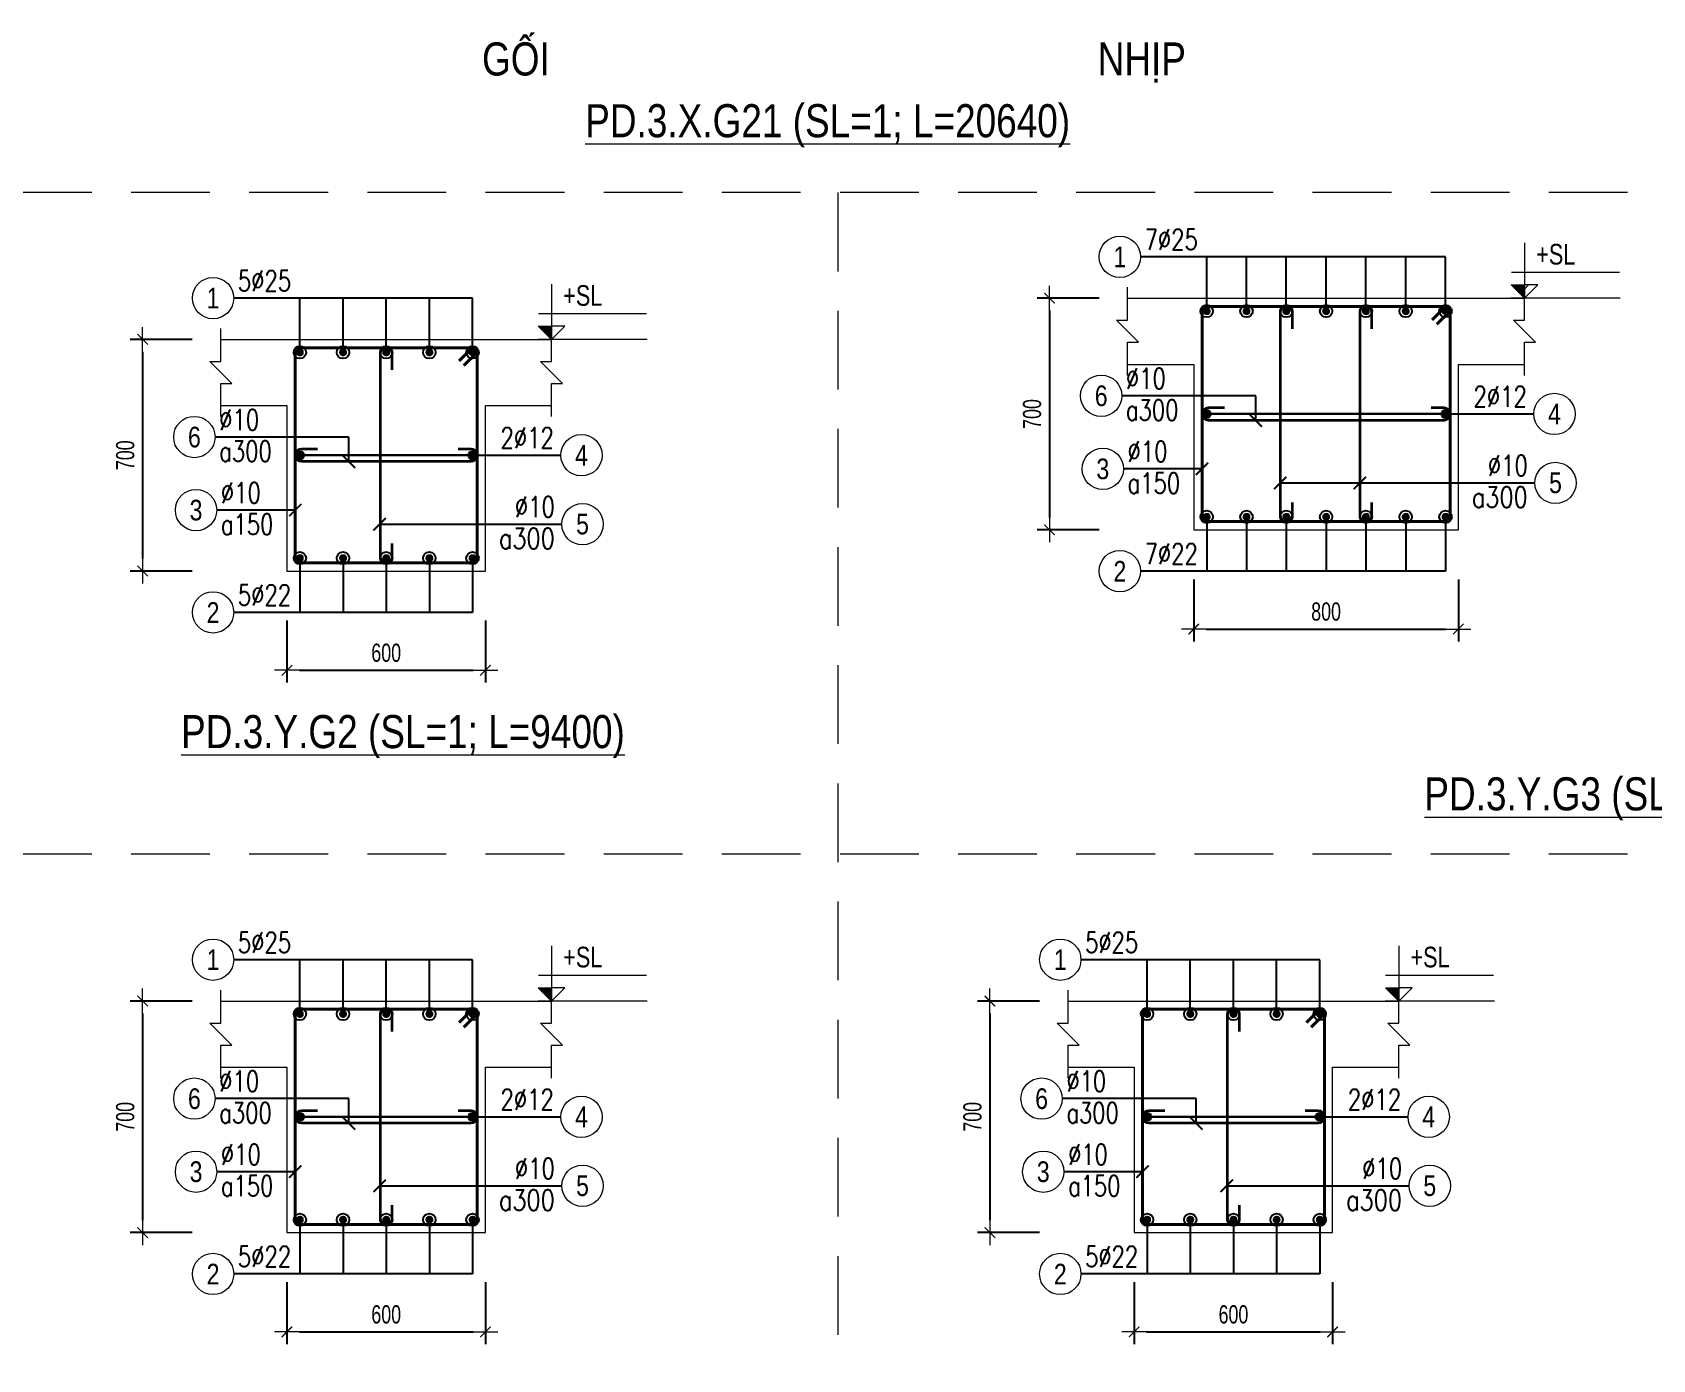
# Model space of a CAD drawing. Header units: millimetres. Extents: x 0 to 264070, y -218202 to 27271.
# Drawn here: x 230364 to 235262, y -198677 to -194665 of the extents above; entities that cross this region are included whole.
import ezdxf
from ezdxf.enums import TextEntityAlignment as Align

# ---------------------------------------------------------------- set-up
doc = ezdxf.new("R2010")
doc.units = ezdxf.units.MM
doc.header["$PDMODE"] = 3
doc.linetypes.add('HIDDEN2', pattern=[4.762499999999999, 3.175, -1.5875])
doc.layers.get('0').update_dxf_attribs({"lineweight": 20})
doc.layers.get('Defpoints').update_dxf_attribs({"color": 151, "lineweight": 9})
for name, color, linetype, lineweight in [('NDC_S_ANNO', 7, 'Continuous', 20), ('NDC_S_CONTINUOUS', 3, 'Continuous', 20), ('NDC_S_DIM', 1, 'Continuous', 15), ('NDC_S_HIDDEN', 8, 'HIDDEN2', 13), ('NDC_S_REBAR', 4, 'Continuous', 35), ('NDC_S_STIRRUP', 4, 'Continuous', 40), ('NDC_S_TEXT SYMBOL', 7, 'Continuous', 20), ('NDC_S_THIN LINE', 8, 'Continuous', 9), ('NDC_S_VN TEXT', 7, 'Continuous', 20)]:
    doc.layers.add(name, color=color, linetype=linetype, lineweight=lineweight)
doc.styles.add('ARIAL', font='arial.ttf', dxfattribs={"width": 0.8})
doc.styles.add('NDC_ANNO', font='', dxfattribs={"width": 0.8})
doc.styles.add('NDC_DIM', font='', dxfattribs={"width": 0.75})
doc.styles.add('NDC_EN TXT', font='romans.shx', dxfattribs={"width": 0.8})
doc.styles.get('NDC_ANNO').set_extended_font_data('Dotum')
doc.styles.get('NDC_DIM').set_extended_font_data('Dotum')
doc.dimstyles.new('NDC_dim_25', dxfattribs={"dimscale": 25, "dimtxt": 2.2, "dimasz": 1.5, "dimexe": 1.5, "dimexo": 2.5, "dimgap": 1, "dimtad": 1, "dimdec": 0, "dimzin": 0, "dimdsep": 46, "dimtxsty": 'NDC_DIM', "dimblk": 'DIMMARK', "dimcen": 0.09, "dimdle": 1.2, "dimclrd": 1, "dimclre": 1, "dimclrt": 3, "dimadec": 0, "dimazin": 0, "dimtfac": 1, "dimtdec": 0, "dimtix": 1, "dimtofl": 0, "dimtmove": 0, "dimatfit": 3, "dimfxl": 6, "dimfxlon": 1, "dimtolj": 1, "dimtzin": 0, "dimarcsym": 0})

# ---------------------------------------------------------------- blocks, each defined once
blk = doc.blocks.new('kata_block_TD')
at = {"color": 6, "linetype": 'ByBlock', "lineweight": -2, "style": 'ARIAL', "width": 0.8}
blk.add_attdef('SECTDET2', text='', height=5, dxfattribs=at).set_placement((0, 7.970649532882817), align=Align.CENTER)
at = {"color": 0, "linetype": 'ByBlock', "lineweight": -2, "style": 'ARIAL', "width": 0.8}
blk.add_attdef('SECTDET1', text='', height=5, dxfattribs=at).set_placement((0, 1.470649532882817), align=Align.CENTER)
at = {"color": 3, "lineweight": 25, "style": 'ARIAL', "width": 0.8}
blk.add_attdef('SSCALE', text='', height=2.5, dxfattribs=at).set_placement((0, -3.998868953555331), align=Align.CENTER)
blk = doc.blocks.new('kata_block_CT')
at = {"layer": 'NDC_S_ANNO'}
blk.add_hatch(color=3, dxfattribs=at).paths.add_polyline_path([(0, 1.596954857557648), (-1.612010908633238, 1.596954857557648), (0, 0)])
at = {"layer": 'NDC_S_ANNO', "ltscale": 50}
h = blk.add_hatch(dxfattribs=at)
h.set_pattern_fill('ANSI31', color=256, scale=1.406250541793835, style=0)
h.set_pattern_definition([(45.00000000000001, (0, 5.456968210637569e-12), (-3.157122508925224, 3.157122508925225), [])])
h.paths.add_polyline_path([(0, 1.596954857557648), (0, 0), (1.612010908924276, 1.596954857557648)])
for p, q in [((-1.592704896858777, 3.140833880479477), (11.46947077315417, 3.140833880479477)), ((11.56125648126181, 5.456968210637569e-12), (-1.63869572513795, 5.456968210637569e-12))]:
    blk.add_line(p, q, dxfattribs=at)
for points in [[(0, 6.69495074864426), (0, 0)], [(0, 0), (-1.612010908924276, 1.596954857557648), (0, 1.596954857557648)], [(0, 0), (1.612010908924276, 1.596954857557648), (0, 1.596954857557648)]]:
    blk.add_lwpolyline(points, dxfattribs=at)
at = {"layer": 'NDC_S_ANNO', "color": 8, "ltscale": 50}
blk.add_lwpolyline([(0, 0), (-1.612010908633238, 1.596954857557648), (0, 1.596954857557648)], dxfattribs=at)
at = {"layer": 'NDC_S_TEXT SYMBOL', "color": 3, "style": 'NDC_ANNO', "width": 0.8}
blk.add_attdef('CT', (1.409564409346785, 4.068271311703938), '', height=2.5, dxfattribs=at)
blk = doc.blocks.new('DIMMARK')
at = {"layer": 'NDC_S_DIM', "color": 1}
blk.add_line((-1.5, 0), (1, 0), dxfattribs=at)
at = {"layer": 'NDC_S_DIM', "color": 2, "const_width": 0.1}
blk.add_lwpolyline([(-0.4242640687119285, -0.4242640687119285), (0.4242640687119285, 0.4242640687119285)], dxfattribs=at)
blk = doc.blocks.new('*D631')
at = {"layer": 'Defpoints', "color": 0, "transparency": 16777216}
for p in [(231133.5262036649, -196293.046716481), (231733.5262036649, -196293.046716481), (231733.5262036649, -196593.046716481)]:
    blk.add_point(p, dxfattribs=at)
at = {"layer": 'NDC_S_DIM', "color": 1, "lineweight": -2, "transparency": 16777216}
for p, q in [((231133.5262036649, -196443.046716481), (231133.5262036649, -196630.546716481)), ((231733.5262036649, -196443.046716481), (231733.5262036649, -196630.546716481)), ((231171.0262036649, -196593.046716481), (231696.0262036649, -196593.046716481))]:
    blk.add_line(p, q, dxfattribs=at)
at = {"layer": 'NDC_S_DIM', "color": 1, "lineweight": -2, "transparency": 16777216, "xscale": 37.5, "yscale": 37.5, "zscale": 37.5, "rotation": 180}
blk.add_blockref('DIMMARK', (231133.5262036649, -196593.046716481), dxfattribs=at)
at = {"layer": 'NDC_S_DIM', "color": 1, "lineweight": -2, "transparency": 16777216, "xscale": 37.5, "yscale": 37.5, "zscale": 37.5}
blk.add_blockref('DIMMARK', (231733.5262036649, -196593.046716481), dxfattribs=at)
at = {"layer": 'NDC_S_DIM', "color": 3, "transparency": 16777216, "insert": (231433.5262036649, -196540.546716481), "char_height": 55.00000000000001, "attachment_point": 5, "style": 'NDC_DIM'}
blk.add_mtext('\\A1;600', dxfattribs=at)
blk = doc.blocks.new('*D632')
at = {"layer": 'Defpoints', "color": 0, "transparency": 16777216}
for p in [(231203.1993282092, -195593.046716481), (230697.1993282092, -196293.046716481), (231203.1993282092, -196293.046716481)]:
    blk.add_point(p, dxfattribs=at)
at = {"layer": 'NDC_S_DIM', "color": 1, "lineweight": -2, "transparency": 16777216}
for p, q in [((230847.1993282092, -195593.046716481), (230659.6993282092, -195593.046716481)), ((230697.1993282092, -195630.546716481), (230697.1993282092, -196255.546716481)), ((230847.1993282092, -196293.046716481), (230659.6993282092, -196293.046716481))]:
    blk.add_line(p, q, dxfattribs=at)
at = {"layer": 'NDC_S_DIM', "color": 1, "lineweight": -2, "transparency": 16777216, "xscale": 37.5, "yscale": 37.5, "zscale": 37.5}
for p, rotation in [((230697.1993282092, -195593.046716481), 90), ((230697.1993282092, -196293.046716481), 270)]:
    blk.add_blockref('DIMMARK', p, dxfattribs=dict(at, rotation=rotation))
at = {"layer": 'NDC_S_DIM', "color": 3, "transparency": 16777216, "insert": (230644.6993282093, -195943.046716481), "char_height": 55.00000000000001, "attachment_point": 5, "rotation": 90, "style": 'NDC_DIM'}
blk.add_mtext('\\A1;700', dxfattribs=at)
blk = doc.blocks.new('kata_block_THEP')
at = {"layer": 'NDC_S_REBAR', "color": 0}
for p, q in [((-0.5, 0), (0.5, 0)), ((-0.3535533905960619, 0.353553390592424), (0.3535533905960619, -0.353553390592424)), ((0.3535533905960619, 0.353553390592424), (-0.3535533905960619, -0.353553390592424)), ((0, 0.5), (0, -0.5))]:
    blk.add_line(p, q, dxfattribs=at)
at = {"layer": 'NDC_S_REBAR', "color": 0, "const_width": 0.08333333333333334}
blk.add_lwpolyline([(-0.5, -1.818989403545856e-12, 1), (0.5000000000145519, -1.818989403545856e-12, 1), (-0.5, -1.818989403545856e-12, 1)], format="xyb", dxfattribs=at)
blk = doc.blocks.new('*U240')
blk.add_circle((-2.5, 0), 2.5)
at = {"layer": 'NDC_S_VN TEXT', "color": 3, "style": 'NDC_EN TXT', "width": 0.75}
blk.add_attdef('DK1', (0.5, 0.8455043070534884), '', height=2.5, dxfattribs=at)
at = {"layer": 'NDC_S_VN TEXT', "color": 7, "style": 'ARIAL', "width": 0.8}
blk.add_attdef('SH2', text='', height=2.5, dxfattribs=at).set_placement((-2.5, 0), align=Align.MIDDLE)
blk = doc.blocks.new('*U241')
blk.add_circle((-2.5, 0), 2.5)
at = {"layer": 'NDC_S_VN TEXT', "color": 3, "style": 'NDC_EN TXT', "width": 0.75}
for tag, p in [('DK1', (0.5, 0.8455043070534884)), ('KC1', (0.5, -2.972544307831413))]:
    blk.add_attdef(tag, p, '', height=2.5, dxfattribs=at)
at = {"layer": 'NDC_S_VN TEXT', "color": 7, "style": 'ARIAL', "width": 0.8}
blk.add_attdef('SH2', text='', height=2.5, dxfattribs=at).set_placement((-2.5, 0), align=Align.MIDDLE)
blk = doc.blocks.new('*U239')
blk.add_circle((2.5, 0), 2.5)
at = {"layer": 'NDC_S_VN TEXT', "color": 3, "style": 'NDC_EN TXT', "width": 0.75}
blk.add_attdef('DK2', text='', height=2.5, dxfattribs=at).set_placement((-0.85, 0.8455043070534884), align=Align.RIGHT)
at = {"layer": 'NDC_S_VN TEXT', "color": 7, "style": 'ARIAL', "width": 0.8}
blk.add_attdef('SH3', text='', height=2.5, dxfattribs=at).set_placement((2.5, 0), align=Align.MIDDLE)
blk = doc.blocks.new('*U321')
blk.add_circle((2.5, 0), 2.5)
at = {"layer": 'NDC_S_VN TEXT', "color": 3, "style": 'NDC_EN TXT'}
for tag, width, p in [('DK2', 0.75, (-0.85, 0.8455043070534884)), ('KC2', 0.8, (-0.85, -2.972544307831413))]:
    blk.add_attdef(tag, text='', height=2.5, dxfattribs=dict(at, width=width)).set_placement(p, align=Align.RIGHT)
at = {"layer": 'NDC_S_VN TEXT', "color": 7, "style": 'ARIAL', "width": 0.8}
blk.add_attdef('SH3', text='', height=2.5, dxfattribs=at).set_placement((2.5, 0), align=Align.MIDDLE)
blk = doc.blocks.new('*D633')
at = {"layer": 'Defpoints', "color": 0, "transparency": 16777216}
for p in [(233944.8456445518, -195468.3574197149), (233438.8456445518, -196168.3574197149), (233944.8456445518, -196168.3574197149)]:
    blk.add_point(p, dxfattribs=at)
at = {"layer": 'NDC_S_DIM', "color": 1, "lineweight": -2, "transparency": 16777216}
for p, q in [((233588.8456445518, -195468.3574197149), (233401.3456445518, -195468.3574197149)), ((233438.8456445518, -195505.8574197149), (233438.8456445518, -196130.8574197149)), ((233588.8456445518, -196168.3574197149), (233401.3456445518, -196168.3574197149))]:
    blk.add_line(p, q, dxfattribs=at)
at = {"layer": 'NDC_S_DIM', "color": 1, "lineweight": -2, "transparency": 16777216, "xscale": 37.5, "yscale": 37.5, "zscale": 37.5}
for p, rotation in [((233438.8456445518, -195468.3574197149), 90), ((233438.8456445518, -196168.3574197149), 270)]:
    blk.add_blockref('DIMMARK', p, dxfattribs=dict(at, rotation=rotation))
at = {"layer": 'NDC_S_DIM', "color": 3, "transparency": 16777216, "insert": (233386.3456445518, -195818.3574197148), "char_height": 55.00000000000001, "attachment_point": 5, "rotation": 90, "style": 'NDC_DIM'}
blk.add_mtext('\\A1;700', dxfattribs=at)
blk = doc.blocks.new('*D634')
at = {"layer": 'Defpoints', "color": 0, "transparency": 16777216}
for p in [(233875.1725200075, -196168.3574197149), (234675.1725200075, -196168.3574197149), (234675.1725200075, -196468.3574197149)]:
    blk.add_point(p, dxfattribs=at)
at = {"layer": 'NDC_S_DIM', "color": 1, "lineweight": -2, "transparency": 16777216}
for p, q in [((233875.1725200075, -196318.3574197149), (233875.1725200075, -196505.8574197149)), ((234675.1725200075, -196318.3574197149), (234675.1725200075, -196505.8574197149)), ((233912.6725200075, -196468.3574197149), (234637.6725200075, -196468.3574197149))]:
    blk.add_line(p, q, dxfattribs=at)
at = {"layer": 'NDC_S_DIM', "color": 1, "lineweight": -2, "transparency": 16777216, "xscale": 37.5, "yscale": 37.5, "zscale": 37.5, "rotation": 180}
blk.add_blockref('DIMMARK', (233875.1725200075, -196468.3574197149), dxfattribs=at)
at = {"layer": 'NDC_S_DIM', "color": 1, "lineweight": -2, "transparency": 16777216, "xscale": 37.5, "yscale": 37.5, "zscale": 37.5}
blk.add_blockref('DIMMARK', (234675.1725200075, -196468.3574197149), dxfattribs=at)
at = {"layer": 'NDC_S_DIM', "color": 3, "transparency": 16777216, "insert": (234275.1725200075, -196415.8574197149), "char_height": 55.00000000000001, "attachment_point": 5, "style": 'NDC_DIM'}
blk.add_mtext('\\A1;800', dxfattribs=at)
blk = doc.blocks.new('*D645')
at = {"layer": 'Defpoints', "color": 0, "transparency": 16777216}
for p in [(231203.1993282092, -197593.0467164788), (230697.1993282092, -198293.0467164788), (231203.1993282092, -198293.0467164788)]:
    blk.add_point(p, dxfattribs=at)
at = {"layer": 'NDC_S_DIM', "color": 1, "lineweight": -2, "transparency": 16777216}
for p, q in [((230847.1993282092, -197593.0467164788), (230659.6993282092, -197593.0467164788)), ((230697.1993282092, -197630.5467164788), (230697.1993282092, -198255.5467164788)), ((230847.1993282092, -198293.0467164788), (230659.6993282092, -198293.0467164788))]:
    blk.add_line(p, q, dxfattribs=at)
at = {"layer": 'NDC_S_DIM', "color": 1, "lineweight": -2, "transparency": 16777216, "xscale": 37.5, "yscale": 37.5, "zscale": 37.5}
for p, rotation in [((230697.1993282092, -197593.0467164788), 90), ((230697.1993282092, -198293.0467164788), 270)]:
    blk.add_blockref('DIMMARK', p, dxfattribs=dict(at, rotation=rotation))
at = {"layer": 'NDC_S_DIM', "color": 3, "transparency": 16777216, "insert": (230644.6993282093, -197943.0467164787), "char_height": 55.00000000000001, "attachment_point": 5, "rotation": 90, "style": 'NDC_DIM'}
blk.add_mtext('\\A1;700', dxfattribs=at)
blk = doc.blocks.new('*D646')
at = {"layer": 'Defpoints', "color": 0, "transparency": 16777216}
for p in [(231133.5262036649, -198293.0467164788), (231733.5262036649, -198293.0467164788), (231733.5262036649, -198593.0467164788)]:
    blk.add_point(p, dxfattribs=at)
at = {"layer": 'NDC_S_DIM', "color": 1, "lineweight": -2, "transparency": 16777216}
for p, q in [((231133.5262036649, -198443.0467164788), (231133.5262036649, -198630.5467164788)), ((231733.5262036649, -198443.0467164788), (231733.5262036649, -198630.5467164788)), ((231171.0262036649, -198593.0467164788), (231696.0262036649, -198593.0467164788))]:
    blk.add_line(p, q, dxfattribs=at)
at = {"layer": 'NDC_S_DIM', "color": 1, "lineweight": -2, "transparency": 16777216, "xscale": 37.5, "yscale": 37.5, "zscale": 37.5, "rotation": 180}
blk.add_blockref('DIMMARK', (231133.5262036649, -198593.0467164788), dxfattribs=at)
at = {"layer": 'NDC_S_DIM', "color": 1, "lineweight": -2, "transparency": 16777216, "xscale": 37.5, "yscale": 37.5, "zscale": 37.5}
blk.add_blockref('DIMMARK', (231733.5262036649, -198593.0467164788), dxfattribs=at)
at = {"layer": 'NDC_S_DIM', "color": 3, "transparency": 16777216, "insert": (231433.5262036649, -198540.5467164788), "char_height": 55.00000000000001, "attachment_point": 5, "style": 'NDC_DIM'}
blk.add_mtext('\\A1;600', dxfattribs=at)
blk = doc.blocks.new('*D647')
at = {"layer": 'Defpoints', "color": 0, "transparency": 16777216}
for p in [(233695.0371410334, -198293.0467164788), (234295.0371410334, -198293.0467164788), (234295.0371410334, -198593.0467164788)]:
    blk.add_point(p, dxfattribs=at)
at = {"layer": 'NDC_S_DIM', "color": 1, "lineweight": -2, "transparency": 16777216}
for p, q in [((233695.0371410334, -198443.0467164788), (233695.0371410334, -198630.5467164788)), ((234295.0371410334, -198443.0467164788), (234295.0371410334, -198630.5467164788)), ((233732.5371410334, -198593.0467164788), (234257.5371410334, -198593.0467164788))]:
    blk.add_line(p, q, dxfattribs=at)
at = {"layer": 'NDC_S_DIM', "color": 1, "lineweight": -2, "transparency": 16777216, "xscale": 37.5, "yscale": 37.5, "zscale": 37.5, "rotation": 180}
blk.add_blockref('DIMMARK', (233695.0371410334, -198593.0467164788), dxfattribs=at)
at = {"layer": 'NDC_S_DIM', "color": 1, "lineweight": -2, "transparency": 16777216, "xscale": 37.5, "yscale": 37.5, "zscale": 37.5}
blk.add_blockref('DIMMARK', (234295.0371410334, -198593.0467164788), dxfattribs=at)
at = {"layer": 'NDC_S_DIM', "color": 3, "transparency": 16777216, "insert": (233995.0371410334, -198540.5467164788), "char_height": 55.00000000000001, "attachment_point": 5, "style": 'NDC_DIM'}
blk.add_mtext('\\A1;600', dxfattribs=at)
blk = doc.blocks.new('*D648')
at = {"layer": 'Defpoints', "color": 0, "transparency": 16777216}
for p in [(233764.7102655777, -197593.0467164788), (233258.7102655777, -198293.0467164788), (233764.7102655777, -198293.0467164788)]:
    blk.add_point(p, dxfattribs=at)
at = {"layer": 'NDC_S_DIM', "color": 1, "lineweight": -2, "transparency": 16777216}
for p, q in [((233408.7102655777, -197593.0467164788), (233221.2102655777, -197593.0467164788)), ((233258.7102655777, -197630.5467164788), (233258.7102655777, -198255.5467164788)), ((233408.7102655777, -198293.0467164788), (233221.2102655777, -198293.0467164788))]:
    blk.add_line(p, q, dxfattribs=at)
at = {"layer": 'NDC_S_DIM', "color": 1, "lineweight": -2, "transparency": 16777216, "xscale": 37.5, "yscale": 37.5, "zscale": 37.5}
for p, rotation in [((233258.7102655777, -197593.0467164788), 90), ((233258.7102655777, -198293.0467164788), 270)]:
    blk.add_blockref('DIMMARK', p, dxfattribs=dict(at, rotation=rotation))
at = {"layer": 'NDC_S_DIM', "color": 3, "transparency": 16777216, "insert": (233206.2102655778, -197943.0467164787), "char_height": 55.00000000000001, "attachment_point": 5, "rotation": 90, "style": 'NDC_DIM'}
blk.add_mtext('\\A1;700', dxfattribs=at)

msp = doc.modelspace()

# ---------------------------------------------------------------- linework, layer by layer
at = {"layer": 'NDC_S_CONTINUOUS'}
for points in [[(233675.1725200075, -195468.3574197149), (233875.1725200075, -195468.3574197149), (233875.1725200075, -195468.3574197149), (234675.1725200075, -195468.3574197149), (234675.1725200075, -195468.3574197149), (234875.1725200075, -195468.3574197149)], [(230933.5262036649, -195593.046716481), (231133.5262036649, -195593.046716481), (231133.5262036649, -195593.046716481), (231733.5262036649, -195593.046716481), (231733.5262036649, -195593.046716481), (231933.5262036649, -195593.046716481)], [(233675.1725200075, -195668.3574197149), (233875.1725200075, -195668.3574197149), (233875.1725200075, -196168.3574197149), (234675.1725200075, -196168.3574197149), (234675.1725200075, -195668.3574197149), (234875.1725200075, -195668.3574197149)], [(230933.5262036649, -195793.046716481), (231133.5262036649, -195793.046716481), (231133.5262036649, -196293.046716481), (231733.5262036649, -196293.046716481), (231733.5262036649, -195793.046716481), (231933.5262036649, -195793.046716481)], [(230933.5262036649, -197593.0467164788), (231133.5262036649, -197593.0467164788), (231133.5262036649, -197593.0467164788), (231733.5262036649, -197593.0467164788), (231733.5262036649, -197593.0467164788), (231933.5262036649, -197593.0467164788)], [(233495.0371410334, -197593.0467164788), (233695.0371410334, -197593.0467164788), (233695.0371410334, -197593.0467164788), (234295.0371410334, -197593.0467164788), (234295.0371410334, -197593.0467164788), (234495.0371410334, -197593.0467164788)], [(230933.5262036649, -197793.0467164788), (231133.5262036649, -197793.0467164788), (231133.5262036649, -198293.0467164788), (231733.5262036649, -198293.0467164788), (231733.5262036649, -197793.0467164788), (231933.5262036649, -197793.0467164788)], [(233495.0371410334, -197793.0467164788), (233695.0371410334, -197793.0467164788), (233695.0371410334, -198293.0467164788), (234295.0371410334, -198293.0467164788), (234295.0371410334, -197793.0467164788), (234495.0371410334, -197793.0467164788)]]:
    msp.add_lwpolyline(points, dxfattribs=at)
at = {"layer": 'NDC_S_HIDDEN', "ltscale": 75}
for p, q in [((243044.9620485608, -195149.0592886377), (225114.385486981, -195149.0592886377)), ((232798.9182990866, -195149.0592886377), (232798.9182990866, -201149.0592886309)), ((243044.9620485608, -197149.0592886354), (225114.3854869809, -197149.0592886354))]:
    msp.add_line(p, q, dxfattribs=at)
at = {"layer": 'NDC_S_REBAR'}
for points in [[(234173.1381831476, -195560.7021096482), (234173.1381831476, -195511.7889398383, 0.9999999999999999), (234136.2741831476, -195511.7889398383), (234136.2741831476, -196124.9254197148, 0.9999999999999999), (234173.1381831476, -196124.9254197148), (234173.1381831476, -196085.668528706, -0.414213562)], [(234413.8048498144, -195560.7021096482), (234413.8048498144, -195511.7889398383, 0.9999999999999999), (234376.9408498144, -195511.7889398383), (234376.9408498144, -196124.9254197148, 0.9999999999999999), (234413.8048498144, -196124.9254197148), (234413.8048498144, -196085.668528706, -0.414213562)], [(231451.896245759, -195685.3914064144), (231451.896245759, -195636.4782366045, 0.9999999999999999), (231415.032245759, -195636.4782366045), (231415.032245759, -196249.614716481, 0.9999999999999999), (231451.896245759, -196249.614716481), (231451.896245759, -196210.3578254722, -0.414213562)], [(233967.5176898174, -195799.9254197149), (233918.6045200075, -195799.9254197149, 0.9999999999999999), (233918.6045200075, -195836.7894197149), (234631.7405200074, -195836.7894197149, 0.9999999999999999), (234631.7405200074, -195799.9254197149), (234592.4836289986, -195799.9254197149, -0.414213562)], [(231225.8713734748, -195924.614716481), (231176.958203665, -195924.614716481, 0.9999999999999999), (231176.958203665, -195961.4787164811), (231690.0942036649, -195961.4787164811, 0.9999999999999999), (231690.0942036649, -195924.614716481), (231650.8373126561, -195924.614716481, -0.414213562)], [(231451.896245759, -197685.3914064121), (231451.896245759, -197636.4782366022, 0.9999999999999999), (231415.032245759, -197636.4782366022), (231415.032245759, -198249.6147164787, 0.9999999999999999), (231451.896245759, -198249.6147164787), (231451.896245759, -198210.3578254699, -0.414213562)], [(234013.4071831275, -197685.3914064121), (234013.4071831275, -197636.4782366022, 0.9999999999999999), (233976.5431831275, -197636.4782366022), (233976.5431831275, -198249.6147164787, 0.9999999999999999), (234013.4071831275, -198249.6147164787), (234013.4071831275, -198210.3578254699, -0.414213562)], [(231225.8713734748, -197924.6147164788), (231176.9582036649, -197924.6147164788, 0.9999999999999999), (231176.9582036649, -197961.4787164788), (231690.0942036649, -197961.4787164788, 0.9999999999999999), (231690.0942036649, -197924.6147164788), (231650.837312656, -197924.6147164788, -0.414213562)], [(233787.3823108433, -197924.6147164788), (233738.4691410334, -197924.6147164788, 0.9999999999999999), (233738.4691410334, -197961.4787164788), (234251.6051410334, -197961.4787164788, 0.9999999999999999), (234251.6051410334, -197924.6147164788), (234212.3482500246, -197924.6147164788, -0.414213562)]]:
    msp.add_lwpolyline(points, format="xyb", dxfattribs=at)
at = {"layer": 'NDC_S_STIRRUP'}
for points in [[(234596.1725200075, -195533.3574197149), (234636.1725200075, -195493.3574197149, -0.414213562), (234650.1725200075, -195507.3574197149), (234650.1725200075, -196129.3574197149, -0.414213562), (234636.1725200075, -196143.3574197149), (233914.1725200075, -196143.3574197149, -0.414213562), (233900.1725200075, -196129.3574197149), (233900.1725200075, -195507.3574197149, -0.414213562), (233914.1725200075, -195493.3574197149), (234636.1725200075, -195493.3574197149, -0.414213562), (234650.1725200075, -195507.3574197149), (234610.1725200075, -195547.3574197149)], [(231654.5262036649, -195658.046716481), (231694.5262036649, -195618.046716481, -0.414213562), (231708.5262036649, -195632.046716481), (231708.5262036649, -196254.046716481, -0.414213562), (231694.5262036649, -196268.046716481), (231172.5262036649, -196268.046716481, -0.414213562), (231158.5262036649, -196254.046716481), (231158.5262036649, -195632.046716481, -0.414213562), (231172.5262036649, -195618.046716481), (231694.5262036649, -195618.046716481, -0.414213562), (231708.5262036649, -195632.046716481), (231668.5262036649, -195672.046716481)], [(231654.5262036649, -197658.0467164788), (231694.5262036649, -197618.0467164788, -0.414213562), (231708.5262036649, -197632.0467164788), (231708.5262036649, -198254.0467164788, -0.414213562), (231694.5262036649, -198268.0467164788), (231172.5262036649, -198268.0467164788, -0.414213562), (231158.5262036649, -198254.0467164788), (231158.5262036649, -197632.0467164788, -0.414213562), (231172.5262036649, -197618.0467164788), (231694.5262036649, -197618.0467164788, -0.414213562), (231708.5262036649, -197632.0467164788), (231668.5262036649, -197672.0467164788)], [(234216.0371410334, -197658.0467164788), (234256.0371410334, -197618.0467164788, -0.414213562), (234270.0371410334, -197632.0467164788), (234270.0371410334, -198254.0467164788, -0.414213562), (234256.0371410334, -198268.0467164788), (233734.0371410334, -198268.0467164788, -0.414213562), (233720.0371410334, -198254.0467164788), (233720.0371410334, -197632.0467164788, -0.414213562), (233734.0371410334, -197618.0467164788), (234256.0371410334, -197618.0467164788, -0.414213562), (234270.0371410334, -197632.0467164788), (234230.0371410334, -197672.0467164788)]]:
    msp.add_lwpolyline(points, format="xyb", dxfattribs=at)
at = {"layer": 'NDC_S_THIN LINE'}
for points in [[(233675.1725200075, -195701.6907530482), (233675.1725200075, -195601.6907530482), (233708.5058533408, -195601.6907530482), (233641.8391866742, -195535.0240863815), (233675.1725200075, -195535.0240863815), (233675.1725200075, -195435.0240863815)], [(234875.1725200075, -195701.6907530482), (234875.1725200075, -195601.6907530482), (234908.5058533408, -195601.6907530482), (234841.8391866742, -195535.0240863815), (234875.1725200075, -195535.0240863815), (234875.1725200075, -195435.0240863815)], [(230933.5262036649, -195826.3800498144), (230933.5262036649, -195726.3800498144), (230966.8595369983, -195726.3800498144), (230900.1928703316, -195659.7133831477), (230933.526203665, -195659.7133831477), (230933.526203665, -195559.7133831477)], [(231933.5262036649, -195826.3800498144), (231933.5262036649, -195726.3800498144), (231966.8595369983, -195726.3800498144), (231900.1928703316, -195659.7133831477), (231933.526203665, -195659.7133831477), (231933.526203665, -195559.7133831477)], [(230933.5262036649, -197826.3800498121), (230933.5262036649, -197726.3800498121), (230966.8595369982, -197726.3800498121), (230900.1928703316, -197659.7133831454), (230933.5262036649, -197659.7133831454), (230933.5262036649, -197559.7133831454)], [(231933.5262036649, -197826.3800498121), (231933.5262036649, -197726.3800498121), (231966.8595369982, -197726.3800498121), (231900.1928703316, -197659.7133831454), (231933.5262036649, -197659.7133831454), (231933.5262036649, -197559.7133831454)], [(233495.0371410334, -197826.3800498121), (233495.0371410334, -197726.3800498121), (233528.3704743668, -197726.3800498121), (233461.7038077001, -197659.7133831454), (233495.0371410334, -197659.7133831454), (233495.0371410334, -197559.7133831454)], [(234495.0371410334, -197826.3800498121), (234495.0371410334, -197726.3800498121), (234528.3704743668, -197726.3800498121), (234461.7038077001, -197659.7133831454), (234495.0371410334, -197659.7133831454), (234495.0371410334, -197559.7133831454)]]:
    msp.add_lwpolyline(points, dxfattribs=at)

# ---------------------------------------------------------------- block references
at = {"layer": 'NDC_S_REBAR', "color": 3, "xscale": 22, "yscale": 22, "zscale": 22}
for p in [(233914.1725200075, -195507.3574197149), (231172.5262036649, -195632.046716481), (233914.1725200075, -195818.3574197149), (231172.5262036649, -195943.046716481), (233914.1725200075, -196129.3574197149), (231172.5262036649, -196254.046716481), (231172.5262036649, -197632.0467164788), (233734.0371410334, -197632.0467164788), (231172.5262036649, -197943.0467164788), (233734.0371410334, -197943.0467164788), (231172.5262036649, -198254.0467164788), (233734.0371410334, -198254.0467164788)]:
    msp.add_blockref('kata_block_THEP', p, dxfattribs=at)
at = {"layer": 'NDC_S_REBAR', "xscale": 22, "yscale": 22, "zscale": 22}
for p in [(234034.505853341, -195507.3574197149), (234154.8391866742, -195507.3574197149), (234275.1725200076, -195507.3574197149), (234395.5058533409, -195507.3574197149), (234515.8391866742, -195507.3574197149), (234636.1725200075, -195507.3574197149), (231303.0262036649, -195632.046716481), (231433.5262036649, -195632.046716481), (231564.0262036649, -195632.046716481), (231694.5262036649, -195632.046716481), (234636.1725200075, -195818.3574197149), (231694.5262036649, -195943.046716481), (234034.505853341, -196129.3574197149), (234154.8391866742, -196129.3574197149), (234275.1725200076, -196129.3574197149), (234395.5058533409, -196129.3574197149), (234515.8391866742, -196129.3574197149), (234636.1725200075, -196129.3574197149), (231303.0262036649, -196254.046716481), (231433.5262036649, -196254.046716481), (231564.0262036649, -196254.046716481), (231694.5262036649, -196254.046716481), (231303.0262036649, -197632.0467164788), (231433.5262036649, -197632.0467164788), (231564.0262036649, -197632.0467164788), (231694.5262036649, -197632.0467164788), (233864.5371410334, -197632.0467164788), (233995.0371410334, -197632.0467164788), (234125.5371410334, -197632.0467164788), (234256.0371410334, -197632.0467164788), (231694.5262036649, -197943.0467164788), (234256.0371410334, -197943.0467164788), (231303.0262036649, -198254.0467164788), (231433.5262036649, -198254.0467164788), (231564.0262036649, -198254.0467164788), (231694.5262036649, -198254.0467164788), (233864.5371410334, -198254.0467164788), (233995.0371410334, -198254.0467164788), (234125.5371410334, -198254.0467164788), (234256.0371410334, -198254.0467164788)]:
    msp.add_blockref('kata_block_THEP', p, dxfattribs=at)
at = {"layer": 'NDC_S_THIN LINE', "xscale": 25, "yscale": 25, "zscale": 25}
for name, p, values in [('*U240', (233714.1725200075, -195343.3574197149), {'SH2': '1', 'DK1': '7%%c25'}), ('*U240', (230972.5262036649, -195468.046716481), {'SH2': '1', 'DK1': '5%%c25'}), ('*U241', (233657.6725200075, -195763.3574197149), {'SH2': '6', 'DK1': '%%c10', 'KC1': 'a300'}), ('*U239', (234903.062763805, -195818.3574197149), {'SH3': '4', 'DK2': '2%%c12'}), ('*U241', (230916.0262036649, -195888.046716481), {'SH2': '6', 'DK1': '%%c10', 'KC1': 'a300'}), ('*U239', (231961.4164474625, -195943.046716481), {'SH3': '4', 'DK2': '2%%c12'}), ('*U241', (233662.6725200075, -195984.1780903244), {'SH2': '3', 'DK1': '%%c10', 'KC1': 'a150'}), ('*U321', (234906.2287188717, -196026.8245478942), {'SH3': '5', 'DK2': '%%c10', 'KC2': 'a300'}), ('*U241', (230921.0262036649, -196108.8673870906), {'SH2': '3', 'DK1': '%%c10', 'KC1': 'a150'}), ('*U321', (231964.5824025292, -196151.5138446604), {'SH3': '5', 'DK2': '%%c10', 'KC2': 'a300'}), ('*U240', (233714.1725200075, -196293.3574197149), {'SH2': '2', 'DK1': '7%%c22'}), ('*U240', (230972.5262036649, -196418.046716481), {'SH2': '2', 'DK1': '5%%c22'}), ('*U240', (230972.5262036649, -197468.0467164788), {'SH2': '1', 'DK1': '5%%c25'}), ('*U240', (233534.0371410334, -197468.0467164788), {'SH2': '1', 'DK1': '5%%c25'}), ('*U241', (230916.0262036649, -197888.0467164788), {'SH2': '6', 'DK1': '%%c10', 'KC1': 'a300'}), ('*U241', (233477.5371410334, -197888.0467164788), {'SH2': '6', 'DK1': '%%c10', 'KC1': 'a300'}), ('*U239', (231961.4164474625, -197943.0467164788), {'SH3': '4', 'DK2': '2%%c12'}), ('*U239', (234522.927384831, -197943.0467164788), {'SH3': '4', 'DK2': '2%%c12'}), ('*U241', (230921.0262036649, -198108.8673870883), {'SH2': '3', 'DK1': '%%c10', 'KC1': 'a150'}), ('*U241', (233482.5371410334, -198108.8673870883), {'SH2': '3', 'DK1': '%%c10', 'KC1': 'a150'}), ('*U321', (231964.5824025291, -198151.5138446581), {'SH3': '5', 'DK2': '%%c10', 'KC2': 'a300'}), ('*U321', (234526.0933398977, -198151.5138446581), {'SH3': '5', 'DK2': '%%c10', 'KC2': 'a300'}), ('*U240', (230972.5262036649, -198418.0467164788), {'SH2': '2', 'DK1': '5%%c22'}), ('*U240', (233534.0371410334, -198418.0467164788), {'SH2': '2', 'DK1': '5%%c22'})]:
    msp.add_blockref(name, p, dxfattribs=at).add_auto_attribs(values)
at = {"layer": 'NDC_S_VN TEXT'}
ref = msp.add_blockref('kata_block_TD', (231825.6645261512, -194824.5393466023), dxfattribs=dict(at, xscale=20, yscale=20, zscale=20))
ref.add_attrib('SECTDET1', 'GỐI', dxfattribs={"layer": '0', "color": 0, "linetype": 'ByBlock', "lineweight": -2, "height": 100, "style": 'ARIAL', "width": 0.8}).set_placement((231825.6645261512, -194795.1263559447), align=Align.CENTER)
ref = msp.add_blockref('kata_block_TD', (233718.0253618711, -194824.5393466023), dxfattribs=dict(at, xscale=20, yscale=20, zscale=20))
ref.add_attrib('SECTDET1', 'NHỊP', dxfattribs={"layer": '0', "color": 0, "linetype": 'ByBlock', "lineweight": -2, "height": 100, "style": 'ARIAL', "width": 0.8}).set_placement((233718.0253618711, -194795.1263559447), align=Align.CENTER)
ref = msp.add_blockref('kata_block_TD', (232768.2449502304, -195011.2388631933), dxfattribs=dict(at, xscale=20, yscale=20, zscale=20))
ref.add_attrib('SECTDET1', '%%uPD.3.X.G21 (SL=1; L=20640)', dxfattribs={"layer": '0', "color": 0, "linetype": 'ByBlock', "lineweight": -2, "height": 100, "style": 'ARIAL', "width": 0.8}).set_placement((232768.2449502304, -194981.8258725357), align=Align.CENTER)
at = {"layer": 'NDC_S_VN TEXT', "xscale": 25, "yscale": 25, "zscale": 25}
for p in [(234875.1725200075, -195468.3574197149), (231933.5262036649, -195593.046716481), (231933.5262036649, -197593.0467164788), (234495.0371410334, -197593.0467164788)]:
    msp.add_blockref('kata_block_CT', p, dxfattribs=at).add_auto_attribs({'CT': '+SL'})
at = {"layer": 'NDC_S_VN TEXT'}
ref = msp.add_blockref('kata_block_TD', (231484.1189599097, -196857.952363418), dxfattribs=dict(at, xscale=20, yscale=20, zscale=20))
ref.add_attrib('SECTDET1', '%%uPD.3.Y.G2 (SL=1; L=9400)', dxfattribs={"layer": '0', "color": 0, "linetype": 'ByBlock', "lineweight": -2, "height": 100, "style": 'ARIAL', "width": 0.8}).set_placement((231484.1189599097, -196828.5393727604), align=Align.CENTER)
ref = msp.add_blockref('kata_block_TD', (235274.1862828648, -197046.0815522755), dxfattribs=dict(at, xscale=20, yscale=20, zscale=20))
ref.add_attrib('SECTDET1', '%%uPD.3.Y.G3 (SL=1; L=13880)', dxfattribs={"layer": '0', "color": 0, "linetype": 'ByBlock', "lineweight": -2, "height": 100, "style": 'ARIAL', "width": 0.8}).set_placement((235274.1862828648, -197016.6685616178), align=Align.CENTER)

# ---------------------------------------------------------------- dimensions: what is measured, and where the dimension line sits
at = {"layer": 'NDC_S_DIM'}
for base, p1, p2, picture, middle in [((233438.8456445518, -196168.3574197149), (233944.8456445518, -195468.3574197149), (233944.8456445518, -196168.3574197149), '*D633', (233386.3456445518, -195818.3574197148)), ((230697.1993282092, -196293.046716481), (231203.1993282092, -195593.046716481), (231203.1993282092, -196293.046716481), '*D632', (230644.6993282093, -195943.046716481)), ((230697.1993282092, -198293.0467164788), (231203.1993282092, -197593.0467164788), (231203.1993282092, -198293.0467164788), '*D645', (230644.6993282093, -197943.0467164787)), ((233258.7102655777, -198293.0467164788), (233764.7102655777, -197593.0467164788), (233764.7102655777, -198293.0467164788), '*D648', (233206.2102655778, -197943.0467164787))]:
    dim = msp.add_linear_dim(base=base, p1=p1, p2=p2, angle=270, dimstyle='NDC_dim_25', dxfattribs=at)
    dim.commit()
    dim.dimension.update_dxf_attribs({"geometry": picture, "text_midpoint": middle})
for base, p1, p2, picture, middle in [((234675.1725200075, -196468.3574197149), (233875.1725200075, -196168.3574197149), (234675.1725200075, -196168.3574197149), '*D634', (234275.1725200075, -196415.8574197149)), ((231733.5262036649, -196593.046716481), (231133.5262036649, -196293.046716481), (231733.5262036649, -196293.046716481), '*D631', (231433.5262036649, -196540.546716481)), ((231733.5262036649, -198593.0467164788), (231133.5262036649, -198293.0467164788), (231733.5262036649, -198293.0467164788), '*D646', (231433.5262036649, -198540.5467164788)), ((234295.0371410334, -198593.0467164788), (233695.0371410334, -198293.0467164788), (234295.0371410334, -198293.0467164788), '*D647', (233995.0371410334, -198540.5467164788))]:
    dim = msp.add_linear_dim(base=base, p1=p1, p2=p2, dimstyle='NDC_dim_25', dxfattribs=at)
    dim.commit()
    dim.dimension.update_dxf_attribs({"geometry": picture, "text_midpoint": middle})

# ---------------------------------------------------------------- leaders
at = {"layer": 'NDC_S_THIN LINE'}
for points, override in [([(234636.1725200075, -195507.3574197149), (234636.1725200075, -195343.3574197149), (233714.1725200075, -195343.3574197149)], {"dimldrblk": 'DotBlank'}), ([(233914.1725200075, -195507.3574197149), (233914.1725200075, -195343.3574197149), (233714.1725200075, -195343.3574197149)], {"dimldrblk": 'DotBlank'}), ([(234034.505853341, -195507.3574197149), (234034.505853341, -195343.3574197149), (233834.505853341, -195343.3574197149)], {"dimldrblk": 'DotBlank'}), ([(234154.8391866742, -195507.3574197149), (234154.8391866742, -195343.3574197149), (233954.8391866742, -195343.3574197149)], {"dimldrblk": 'DotBlank'}), ([(234275.1725200077, -195507.3574197149), (234275.1725200077, -195343.3574197149), (234075.1725200077, -195343.3574197149)], {"dimldrblk": 'DotBlank'}), ([(234395.505853341, -195507.3574197149), (234395.505853341, -195343.3574197149), (234195.505853341, -195343.3574197149)], {"dimldrblk": 'DotBlank'}), ([(234515.8391866743, -195507.3574197149), (234515.8391866743, -195343.3574197149), (234315.8391866743, -195343.3574197149)], {"dimldrblk": 'DotBlank'}), ([(231172.5262036649, -195632.046716481), (231172.5262036649, -195468.046716481), (230972.5262036649, -195468.046716481)], {"dimldrblk": 'DotBlank'}), ([(231303.0262036649, -195632.046716481), (231303.0262036649, -195468.046716481), (230972.5262036649, -195468.046716481)], {"dimldrblk": 'DotBlank'}), ([(231433.5262036649, -195632.046716481), (231433.5262036649, -195468.046716481), (230972.5262036649, -195468.046716481)], {"dimldrblk": 'DotBlank'}), ([(231564.0262036649, -195632.046716481), (231564.0262036649, -195468.046716481), (230972.5262036649, -195468.046716481)], {"dimldrblk": 'DotBlank'}), ([(231694.5262036649, -195632.046716481), (231694.5262036649, -195468.046716481), (230972.5262036649, -195468.046716481)], {"dimldrblk": 'DotBlank'}), ([(234062.5058533408, -195838.3574197149), (234062.5058533408, -195763.3574197149), (233657.6725200075, -195763.3574197149)], {"dimldrblk": 'ArchTick'}), ([(233914.1725200075, -195818.3574197149), (234642.1725200075, -195818.3574197149)], {"dimasz": 1, "dimldrblk": 'DotBlank'}), ([(234636.1725200075, -195818.3574197149), (233914.1725200075, -195818.3574197149)], {"dimasz": 1, "dimldrblk": 'DotBlank'}), ([(234636.1725200075, -195818.3574197149), (234903.062763805, -195818.3574197149)], {"dimldrblk": 'DotSmall'}), ([(231320.8595369983, -195963.046716481), (231320.8595369983, -195888.046716481), (230916.0262036649, -195888.046716481)], {"dimldrblk": 'ArchTick'}), ([(231172.5262036649, -195943.046716481), (231700.5262036649, -195943.046716481)], {"dimasz": 1, "dimldrblk": 'DotBlank'}), ([(231694.5262036649, -195943.046716481), (231172.5262036649, -195943.046716481)], {"dimasz": 1, "dimldrblk": 'DotBlank'}), ([(231694.5262036649, -195943.046716481), (231961.4164474625, -195943.046716481)], {"dimldrblk": 'DotSmall'}), ([(233900.1725200075, -195984.1780903244), (233662.6725200075, -195984.1780903244)], {"dimldrblk": 'ArchTick'}), ([(234136.2741831476, -196026.8245478942), (234906.2287188717, -196026.8245478942)], {"dimldrblk": 'ArchTick'}), ([(234376.9408498146, -196026.8245478942), (234906.2287188717, -196026.8245478942)], {"dimldrblk": 'ArchTick'}), ([(231158.5262036649, -196108.8673870906), (230921.0262036649, -196108.8673870906)], {"dimldrblk": 'ArchTick'}), ([(231413.526203665, -196151.5138446604), (231964.5824025292, -196151.5138446604)], {"dimldrblk": 'ArchTick'}), ([(234636.1725200075, -196129.3574197149), (234636.1725200075, -196293.3574197149), (233714.1725200075, -196293.3574197149)], {"dimldrblk": 'DotBlank'}), ([(233914.1725200075, -196129.3574197149), (233914.1725200075, -196293.3574197149), (233714.1725200075, -196293.3574197149)], {"dimldrblk": 'DotBlank'}), ([(234034.505853341, -196129.3574197149), (234034.505853341, -196293.3574197149), (233834.505853341, -196293.3574197149)], {"dimldrblk": 'DotBlank'}), ([(234154.8391866742, -196129.3574197149), (234154.8391866742, -196293.3574197149), (233954.8391866742, -196293.3574197149)], {"dimldrblk": 'DotBlank'}), ([(234275.1725200077, -196129.3574197149), (234275.1725200077, -196293.3574197149), (234075.1725200077, -196293.3574197149)], {"dimldrblk": 'DotBlank'}), ([(234395.505853341, -196129.3574197149), (234395.505853341, -196293.3574197149), (234195.505853341, -196293.3574197149)], {"dimldrblk": 'DotBlank'}), ([(234515.8391866743, -196129.3574197149), (234515.8391866743, -196293.3574197149), (234315.8391866743, -196293.3574197149)], {"dimldrblk": 'DotBlank'}), ([(231172.5262036649, -196254.046716481), (231172.5262036649, -196418.046716481), (230972.5262036649, -196418.046716481)], {"dimldrblk": 'DotBlank'}), ([(231303.0262036649, -196254.046716481), (231303.0262036649, -196418.046716481), (230972.5262036649, -196418.046716481)], {"dimldrblk": 'DotBlank'}), ([(231433.5262036649, -196254.046716481), (231433.5262036649, -196418.046716481), (230972.5262036649, -196418.046716481)], {"dimldrblk": 'DotBlank'}), ([(231564.0262036649, -196254.046716481), (231564.0262036649, -196418.046716481), (230972.5262036649, -196418.046716481)], {"dimldrblk": 'DotBlank'}), ([(231694.5262036649, -196254.046716481), (231694.5262036649, -196418.046716481), (230972.5262036649, -196418.046716481)], {"dimldrblk": 'DotBlank'}), ([(231694.5262036649, -197632.0467164788), (231694.5262036649, -197468.0467164788), (230972.5262036649, -197468.0467164788)], {"dimldrblk": 'DotBlank'}), ([(231564.0262036649, -197632.0467164788), (231564.0262036649, -197468.0467164788), (230972.5262036649, -197468.0467164788)], {"dimldrblk": 'DotBlank'}), ([(231433.5262036649, -197632.0467164788), (231433.5262036649, -197468.0467164788), (230972.5262036649, -197468.0467164788)], {"dimldrblk": 'DotBlank'}), ([(231303.0262036649, -197632.0467164788), (231303.0262036649, -197468.0467164788), (230972.5262036649, -197468.0467164788)], {"dimldrblk": 'DotBlank'}), ([(231172.5262036649, -197632.0467164788), (231172.5262036649, -197468.0467164788), (230972.5262036649, -197468.0467164788)], {"dimldrblk": 'DotBlank'}), ([(233734.0371410334, -197632.0467164788), (233734.0371410334, -197468.0467164788), (233534.0371410334, -197468.0467164788)], {"dimldrblk": 'DotBlank'}), ([(233864.5371410334, -197632.0467164788), (233864.5371410334, -197468.0467164788), (233534.0371410334, -197468.0467164788)], {"dimldrblk": 'DotBlank'}), ([(233995.0371410334, -197632.0467164788), (233995.0371410334, -197468.0467164788), (233534.0371410334, -197468.0467164788)], {"dimldrblk": 'DotBlank'}), ([(234125.5371410334, -197632.0467164788), (234125.5371410334, -197468.0467164788), (233534.0371410334, -197468.0467164788)], {"dimldrblk": 'DotBlank'}), ([(234256.0371410334, -197632.0467164788), (234256.0371410334, -197468.0467164788), (233534.0371410334, -197468.0467164788)], {"dimldrblk": 'DotBlank'}), ([(231320.8595369982, -197963.0467164788), (231320.8595369982, -197888.0467164788), (230916.0262036649, -197888.0467164788)], {"dimldrblk": 'ArchTick'}), ([(233882.3704743668, -197963.0467164788), (233882.3704743668, -197888.0467164788), (233477.5371410334, -197888.0467164788)], {"dimldrblk": 'ArchTick'}), ([(231172.5262036649, -197943.0467164788), (231700.5262036649, -197943.0467164788)], {"dimasz": 1, "dimldrblk": 'DotBlank'}), ([(231694.5262036649, -197943.0467164788), (231172.5262036649, -197943.0467164788)], {"dimasz": 1, "dimldrblk": 'DotBlank'}), ([(231694.5262036649, -197943.0467164788), (231961.4164474625, -197943.0467164788)], {"dimldrblk": 'DotSmall'}), ([(233734.0371410334, -197943.0467164788), (234262.0371410334, -197943.0467164788)], {"dimasz": 1, "dimldrblk": 'DotBlank'}), ([(234256.0371410334, -197943.0467164788), (233734.0371410334, -197943.0467164788)], {"dimasz": 1, "dimldrblk": 'DotBlank'}), ([(234256.0371410334, -197943.0467164788), (234522.927384831, -197943.0467164788)], {"dimldrblk": 'DotSmall'}), ([(231158.5262036649, -198108.8673870883), (230921.0262036649, -198108.8673870883)], {"dimldrblk": 'ArchTick'}), ([(233720.0371410334, -198108.8673870883), (233482.5371410334, -198108.8673870883)], {"dimldrblk": 'ArchTick'}), ([(231413.526203665, -198151.5138446581), (231964.5824025291, -198151.5138446581)], {"dimldrblk": 'ArchTick'}), ([(233975.0371410335, -198151.5138446581), (234526.0933398977, -198151.5138446581)], {"dimldrblk": 'ArchTick'}), ([(231694.5262036649, -198254.0467164788), (231694.5262036649, -198418.0467164788), (230972.5262036649, -198418.0467164788)], {"dimldrblk": 'DotBlank'}), ([(231564.0262036649, -198254.0467164788), (231564.0262036649, -198418.0467164788), (230972.5262036649, -198418.0467164788)], {"dimldrblk": 'DotBlank'}), ([(231433.5262036649, -198254.0467164788), (231433.5262036649, -198418.0467164788), (230972.5262036649, -198418.0467164788)], {"dimldrblk": 'DotBlank'}), ([(231303.0262036649, -198254.0467164788), (231303.0262036649, -198418.0467164788), (230972.5262036649, -198418.0467164788)], {"dimldrblk": 'DotBlank'}), ([(231172.5262036649, -198254.0467164788), (231172.5262036649, -198418.0467164788), (230972.5262036649, -198418.0467164788)], {"dimldrblk": 'DotBlank'}), ([(233734.0371410334, -198254.0467164788), (233734.0371410334, -198418.0467164788), (233534.0371410334, -198418.0467164788)], {"dimldrblk": 'DotBlank'}), ([(233864.5371410334, -198254.0467164788), (233864.5371410334, -198418.0467164788), (233534.0371410334, -198418.0467164788)], {"dimldrblk": 'DotBlank'}), ([(233995.0371410334, -198254.0467164788), (233995.0371410334, -198418.0467164788), (233534.0371410334, -198418.0467164788)], {"dimldrblk": 'DotBlank'}), ([(234125.5371410334, -198254.0467164788), (234125.5371410334, -198418.0467164788), (233534.0371410334, -198418.0467164788)], {"dimldrblk": 'DotBlank'}), ([(234256.0371410334, -198254.0467164788), (234256.0371410334, -198418.0467164788), (233534.0371410334, -198418.0467164788)], {"dimldrblk": 'DotBlank'})]:
    msp.add_leader(points, dimstyle='NDC_dim_25', override=override, dxfattribs=at)

doc.saveas('drawing.dxf')
